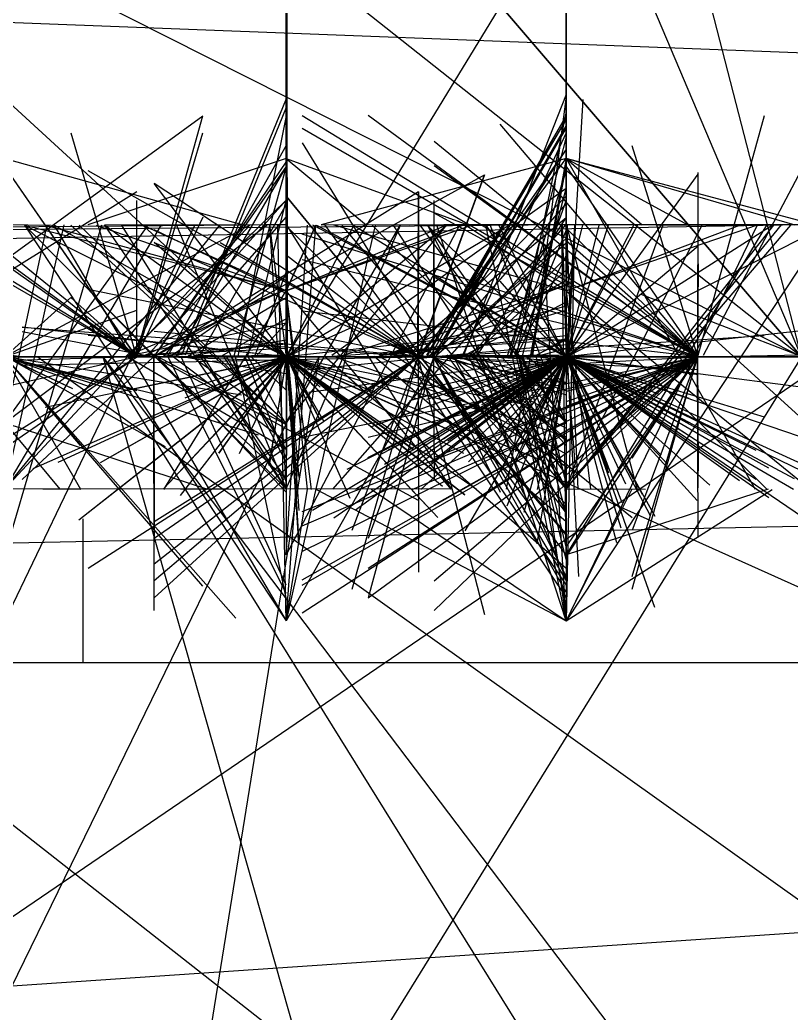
# Model space of a CAD drawing. Header units: metres. Extents: x -200 to 165, y -189 to 191.
# Drawn here: x -0.71 to 8.05, y -3.98 to 7.3 of the extents above; entities that cross this region are included whole.
import ezdxf

# ---------------------------------------------------------------- set-up
doc = ezdxf.new("R2010")
doc.units = ezdxf.units.M

msp = doc.modelspace()

# ---------------------------------------------------------------- linework, layer by layer
at = {"layer": 'MCD_Layer_0'}
for p, q in [((8.164501, 3.473198), (-39.835499, 189.889214)), ((8.164501, 3.473198), (-64.585499, 175.082573)), ((2.313, 3.473198), (2.313, 171.473198)), ((8.164501, 3.473198), (-182.300343, 99.484917)), ((-74.171436, 99.537651), (8.164501, 3.473198)), ((8.164501, 3.473198), (-74.171436, 99.537651)), ((-102.136219, 99.221245), (2.313, 3.473198)), ((60.678234, 99.197807), (2.313, 3.473198)), ((5.4915, 3.473198), (5.4915, 95.723198)), ((2.313, 3.473198), (2.313, 87.484917)), ((2.313, 87.484917), (2.313, 3.473198)), ((5.4915, 3.473198), (5.4915, 87.484917)), ((5.4915, 87.484917), (5.4915, 3.473198)), ((8.164501, 3.473198), (-67.772999, 63.584526)), ((2.324718, 3.473198), (2.313, 51.473198)), ((2.313, 3.473198), (2.313, 51.473198)), ((-77.26228, 14.506401), (-0.674389, 3.473198)), ((-141.687, 12.684135), (98.061047, 3.473198)), ((2.313, 3.473198), (2.313, 6.473198)), ((2.313, 6.473198), (2.313, 3.473198)), ((5.4915, 6.44976), (4.327041, 3.490685)), ((5.4915, 3.473198), (5.4915, 6.473198)), ((5.4915, 6.473198), (5.4915, 3.473198)), ((2.313, 6.402885), (1.123455, 3.490685)), ((5.111922, 3.478966), (5.4915, 6.402885)), ((5.68193, 6.395195), (5.508986, 3.473198)), ((0.610187, 3.473198), (-3.885327, 6.20916)), ((-2.395214, 3.473198), (1.364673, 6.20916)), ((0.603046, 3.473198), (1.364673, 6.20916)), ((2.313, 6.303276), (1.162457, 3.490685)), ((2.313, 6.209526), (1.763958, 3.478966)), ((6.985366, 3.473198), (2.4915, 6.20916)), ((6.982894, 3.473198), (3.2415, 6.214104)), ((5.4915, 6.209526), (3.906631, 3.490685)), ((3.950301, 3.478966), (5.4915, 6.209526)), ((5.4915, 6.259331), (4.922957, 3.478966)), ((7.7415, 6.20916), (6.985915, 3.473198)), ((3.914321, 3.478966), (5.4915, 6.162651)), ((5.4915, 6.098198), (3.981063, 3.473198)), ((6.985366, 3.473198), (4.7415, 6.113121)), ((-0.135327, 6.017174), (0.611286, 3.473198)), ((0.613209, 3.473198), (1.364673, 6.017174)), ((6.98619, 3.473198), (2.4915, 6.065147)), ((5.4915, 6.073479), (3.983169, 3.473198)), ((5.4915, 6.016167), (4.315047, 3.490685)), ((2.313, 5.872612), (0.962963, 3.478966)), ((2.4915, 5.901268), (3.985366, 3.473198)), ((3.9915, 5.921135), (6.990127, 3.473198)), ((5.4915, 5.972221), (4.852462, 3.478966)), ((6.989486, 3.473198), (6.2415, 5.868217)), ((3.847487, 3.478966), (5.4915, 5.822807)), ((5.4915, 5.828667), (3.973464, 3.478966)), ((-0.885327, 5.723198), (1.850635, 4.963219)), ((2.313, 5.723198), (0.056957, 4.971184)), ((0.815929, 3.478966), (2.313, 5.682182)), ((2.313, 5.723198), (3.224957, 4.968895)), ((2.313, 5.723198), (4.376965, 4.97036)), ((2.313, 3.473198), (2.313, 5.682182)), ((2.313, 3.473198), (2.313, 5.679253)), ((5.4915, 5.723198), (2.707473, 4.971825)), ((3.841445, 3.478966), (5.4915, 5.723198)), ((6.989486, 3.473198), (3.9915, 5.643089)), ((5.4915, 5.723198), (4.809524, 1.968346)), ((5.10295, 3.478966), (5.4915, 5.641167)), ((8.323501, 4.969627), (5.4915, 5.723198)), ((8.093429, 4.968437), (5.4915, 5.723198)), ((5.4915, 5.723198), (7.641524, 1.967796)), ((5.4915, 5.723198), (6.883468, 4.968712)), ((5.4915, 5.723198), (6.355483, 4.97155)), ((0.608906, 3.473198), (-0.885327, 5.633202)), ((0.611561, 3.473198), (-0.885327, 5.633202)), ((3.808239, 3.473198), (0.063, 5.585136)), ((2.313, 5.633202), (0.80888, 3.473198)), ((0.809155, 3.473198), (4.563, 5.537163)), ((2.313, 5.635307), (1.060467, 3.478966)), ((2.313, 5.632378), (1.716717, 3.478966)), ((3.808697, 3.473198), (4.563, 5.537163)), ((4.563, 5.537163), (3.810162, 3.473198)), ((5.4915, 5.588432), (4.820968, 3.478966)), ((5.4915, 5.633202), (6.990127, 3.473198)), ((5.4915, 3.473198), (6.9915, 5.547142)), ((6.988387, 3.473198), (6.9915, 5.565269)), ((7.053417, 3.490685), (8.164501, 5.597221)), ((2.313, 3.473198), (0.813, 5.441124)), ((3.808697, 3.473198), (0.813, 5.441124)), ((0.614673, 5.345177), (-2.390728, 3.473198)), ((3.813, 5.345177), (0.808697, 3.473198)), ((2.829879, 3.490685), (5.4915, 5.389214)), ((3.80769, 3.473198), (3.813, 5.345177)), ((3.813, 5.345177), (3.81126, 3.473198)), ((5.4915, 5.395073), (4.992721, 3.478966)), ((6.987746, 3.473198), (6.9915, 5.388206)), ((-1.635327, 5.297112), (0.611194, 3.473198)), ((0.491924, 3.478966), (2.313, 5.251518)), ((0.613026, 3.473198), (0.614673, 5.249138)), ((0.737926, 3.490685), (2.313, 5.251518)), ((2.313, 5.201714), (1.329723, 3.490685)), ((1.87492, 3.478966), (2.313, 5.248589)), ((2.313, 5.297203), (3.805859, 3.473198)), ((3.810802, 3.473198), (2.313, 5.297203)), ((2.313, 3.473198), (2.313, 5.248589)), ((3.708602, 3.490685), (5.4915, 5.298393)), ((3.979415, 3.473198), (5.4915, 5.211143)), ((3.986281, 3.473198), (3.9915, 5.249138)), ((3.98738, 3.473198), (3.9915, 5.249138)), ((5.4915, 5.251518), (4.863723, 3.478966)), ((5.4915, 3.473198), (5.4915, 5.207573)), ((0.610187, 3.473198), (-1.635327, 5.105125)), ((2.313, 5.160973), (2.313, 3.473198)), ((6.986373, 3.473198), (3.9915, 5.105125)), ((5.4915, 5.160973), (5.4915, 3.473198)), ((5.4915, 3.473198), (5.4915, 5.160973)), ((-160.507313, 3.842339), (2.313, 4.973198)), ((-130.252641, 3.842339), (5.4915, 4.973198)), ((-57.021046, 3.842339), (8.164501, 4.973198)), ((-0.885327, 4.973198), (-0.357342, 4.96743)), ((1.274677, 4.971825), (-0.885327, 0.473198)), ((-0.885327, 2.723198), (0.746601, 4.97155)), ((-0.885327, 1.223198), (0.218616, 4.971458)), ((-0.885327, 1.973198), (1.562611, 4.971458)), ((-0.213329, 4.970085), (-0.885327, 1.973198)), ((0.890613, 4.96981), (-0.885327, 1.973198)), ((-0.885327, 2.723198), (-0.405407, 4.969719)), ((-0.885327, 2.723198), (2.090595, 4.968987)), ((1.898609, 4.967888), (-0.885327, 3.473198)), ((1.898609, 4.967888), (-0.885327, 1.973198)), ((-0.663013, 4.967796), (2.313, 0.473198)), ((-0.663013, 4.967796), (2.313, 3.473198)), ((-0.663013, 4.967796), (2.313, 1.973198)), ((-0.663013, 4.966331), (2.313, 0.473198)), ((-0.663013, 4.966331), (2.313, 3.473198)), ((2.313, 4.223198), (-0.663013, 4.964867)), ((-0.423054, 4.967705), (2.313, 4.223198)), ((-0.327015, 4.970818), (2.313, 0.473198)), ((-0.327015, 4.970818), (2.313, 3.473198)), ((-0.135029, 4.967888), (2.313, 2.723198)), ((-0.039082, 4.968437), (2.313, 2.723198)), ((0.152905, 4.968071), (2.313, 4.223198)), ((0.248943, 4.97155), (2.313, 4.973198)), ((0.248943, 4.97155), (2.313, 3.473198)), ((2.313, 1.973198), (0.248943, 4.97155)), ((2.313, 1.973198), (0.440929, 4.970451)), ((1.364673, 5.057152), (0.61092, 3.473198)), ((2.313, 4.223198), (0.680981, 4.969261)), ((2.313, 5.061089), (0.919476, 3.478966)), ((1.064953, 4.96743), (2.313, 1.973198)), ((2.313, 4.973198), (1.832989, 4.968163)), ((2.120922, 4.971275), (2.313, 1.973198)), ((2.120922, 4.971275), (2.313, 3.473198)), ((2.313, 0.473198), (2.216961, 4.966698)), ((2.313183, 3.473198), (2.313, 4.973198)), ((2.313, 4.973198), (4.184978, 1.968895)), ((2.313, 4.973198), (2.313, 3.473198)), ((2.313, 3.473198), (2.313, 4.971733)), ((4.856976, 4.970909), (2.313, 0.473198)), ((4.856976, 4.970909), (2.313, 3.473198)), ((2.313, 2.723198), (3.608929, 4.970726)), ((2.313, 2.723198), (4.136913, 4.970451)), ((2.313, 4.223198), (4.328991, 4.970085)), ((2.313, 1.223198), (2.552959, 4.969078)), ((2.313, 4.223198), (2.648998, 4.968895)), ((4.424938, 4.968803), (2.313, 4.223198)), ((3.320904, 4.968712), (2.313, 0.473198)), ((4.280926, 4.968346), (2.313, 1.223198)), ((2.313, 1.973198), (3.608929, 4.96743)), ((3.080944, 4.967339), (2.313, 3.473198)), ((2.313, 0.473198), (2.648998, 4.967064)), ((2.648998, 4.967064), (2.313, 4.223198)), ((2.313, 3.473198), (4.137005, 4.966057)), ((4.137005, 4.966057), (2.313, 4.223198)), ((2.611434, 4.971825), (5.4915, 3.473198)), ((5.4915, 4.973198), (2.707473, 4.96743)), ((5.4915, 1.223198), (2.755446, 4.96917)), ((5.4915, 4.973198), (2.765426, 4.967888)), ((2.841506, 1.968071), (5.4915, 4.973198)), ((5.4915, 4.223198), (2.851485, 4.968987)), ((5.4915, 3.473198), (3.07524, 4.963219)), ((5.4915, 2.723198), (3.283431, 4.971458)), ((3.523482, 4.971733), (5.4915, 1.973198)), ((5.4915, 5.04937), (3.624648, 3.490685)), ((5.4915, 4.973198), (3.715468, 4.968071)), ((3.831374, 4.966057), (5.4915, 2.723198)), ((3.907454, 4.970634), (5.4915, 3.473198)), ((3.917434, 4.96862), (5.4915, 2.723198)), ((3.917434, 4.96862), (5.4915, 1.973198)), ((5.4915, 0.473198), (4.02336, 4.967155)), ((5.4915, 4.973198), (4.195479, 4.966423)), ((5.4915, 4.223198), (4.339492, 4.971275)), ((5.4915, 5.058159), (4.472976, 3.478966)), ((5.4915, 4.973198), (4.531478, 4.971825)), ((5.4915, 0.473198), (4.579452, 4.971733)), ((4.579452, 4.971733), (5.4915, 3.473198)), ((5.4915, 2.723198), (4.627425, 4.971458)), ((4.723464, 4.971275), (5.4915, 3.473198)), ((4.723464, 4.970177), (5.4915, 3.473198)), ((5.4915, 0.473198), (5.223342, 4.965965)), ((5.4915, 4.973198), (5.347487, 4.967155)), ((5.443435, 4.969902), (5.4915, 4.973198)), ((5.4915, 1.223198), (5.443435, 4.971733)), ((5.448379, 4.968895), (5.4915, 3.473198)), ((5.4915, 4.973198), (5.625533, 1.967979)), ((5.491683, 3.473198), (5.4915, 4.973198)), ((8.131423, 4.971092), (5.4915, 4.973198)), ((6.019485, 4.971092), (5.4915, 4.973198)), ((5.4915, 4.973198), (7.565444, 4.967613)), ((5.4915, 4.973198), (6.29753, 1.96743)), ((5.4915, 4.973198), (5.4915, 3.473198)), ((5.4915, 3.473198), (6.307509, 4.971825)), ((5.4915, 1.973198), (6.595443, 4.971825)), ((5.4915, 3.473198), (8.467513, 4.97155)), ((5.4915, 1.973198), (7.939437, 4.971458)), ((8.467422, 4.971184), (5.4915, 0.473198)), ((7.84349, 4.970543), (5.4915, 3.473198)), ((6.259444, 4.969536), (5.4915, 3.473198)), ((5.971419, 4.969353), (5.4915, 3.473198)), ((7.848433, 4.968803), (5.4915, 1.973198)), ((5.4915, 4.223198), (7.464461, 4.968803)), ((5.4915, 4.223198), (5.683486, 4.968437)), ((5.4915, 1.973198), (7.037368, 4.968254)), ((7.661391, 4.968163), (5.4915, 4.223198)), ((7.661391, 4.968163), (5.4915, 0.473198)), ((5.4915, 1.973198), (8.045363, 4.96743)), ((7.767409, 4.966698), (5.4915, 1.223198)), ((5.587447, 4.964958), (5.4915, 0.473198)), ((5.587447, 4.964958), (5.4915, 3.473198)), ((5.4915, 3.473198), (5.867324, 4.964867)), ((3.807598, 3.473198), (0.813, 4.913139)), ((2.313, 3.473198), (2.313, 4.961205)), ((3.811352, 3.473198), (2.313, 4.961205)), ((6.987105, 3.473198), (2.4915, 4.865166)), ((5.4915, 3.473198), (2.659499, 4.962029)), ((5.4915, 1.973198), (2.947433, 4.962212)), ((5.4915, 4.911674), (4.906478, 3.478966)), ((5.4915, 3.473198), (5.506881, 4.962852)), ((5.4915, 4.933098), (6.985457, 3.473198)), ((-1.635327, 4.769127), (0.612934, 3.473198)), ((0.813, 4.769127), (3.807232, 3.473198)), ((2.313, 3.473198), (0.813, 4.769127)), ((1.563, 4.769127), (3.810528, 3.473198)), ((2.313, 3.473198), (2.313, 4.785881)), ((2.313, 4.785881), (2.313, 3.473198)), ((4.01805, 3.490685), (5.4915, 4.76812)), ((4.024001, 3.490685), (5.4915, 4.814995)), ((5.4915, 3.473198), (5.4915, 4.789085)), ((6.989577, 3.473198), (5.4915, 4.789085)), ((5.4915, 4.785881), (5.4915, 3.473198)), ((3.808147, 3.473198), (2.313, 4.625206)), ((5.4915, 4.627495), (4.929732, 3.478966)), ((5.4915, 3.473198), (6.9915, 4.731133)), ((-0.885327, 4.529076), (0.606068, 3.473198)), ((2.4915, 4.577141), (6.983901, 3.473198)), ((5.4915, 4.601128), (4.399276, 3.490685)), ((6.9915, 4.529167), (6.985824, 3.473198)), ((1.953747, 3.478966), (2.313, 4.434135)), ((2.313, 3.473198), (2.313, 4.434135)), ((3.9915, 4.461235), (3.98445, 3.473198)), ((6.98976, 3.473198), (3.9915, 4.476158)), ((5.4915, 4.454643), (4.413192, 3.478966)), ((5.4915, 3.473198), (5.4915, 4.48101)), ((2.313, 4.38726), (1.004986, 3.478966)), ((2.926742, 3.478966), (5.4915, 4.290581)), ((3.44081, 3.490685), (5.4915, 4.290581)), ((3.808147, 3.473198), (4.563, 4.385155)), ((5.4915, 4.340385), (3.926314, 3.478966)), ((5.4915, 3.473198), (3.9915, 4.375175)), ((5.4915, 3.473198), (4.7415, 4.332146)), ((0.063, 4.241142), (3.80714, 3.473198)), ((0.808331, 3.473198), (0.063, 4.241142)), ((0.491924, 3.478966), (2.313, 4.240776)), ((0.707989, 3.490685), (2.313, 4.240776)), ((0.92094, 1.965874), (2.313, 4.223198)), ((2.600933, 1.966057), (2.313, 4.223198)), ((4.184978, 1.968895), (2.313, 4.223198)), ((2.552959, 1.969078), (2.313, 4.223198)), ((2.313, 3.473198), (2.313, 4.193901)), ((5.4915, 4.223198), (8.265548, 1.967705)), ((7.775558, 1.966972), (5.4915, 4.223198)), ((5.4915, 4.223198), (5.769546, 1.968071)), ((6.342236, 4.184837), (8.182079, 3.473198)), ((-0.885327, 3.473198), (-0.135327, 4.145195)), ((0.613026, 3.473198), (-0.135327, 4.145195)), ((0.6133, 3.473198), (-0.135327, 4.145195)), ((2.313, 4.144096), (1.196239, 3.478966)), ((5.4915, 4.094292), (4.345077, 3.490685)), ((-0.885327, 3.473198), (0.614673, 4.001183)), ((6.989669, 3.473198), (2.4915, 3.991203)), ((5.4915, 4.047417), (3.382491, 3.478966)), ((3.756667, 3.490685), (5.4915, 4.003471)), ((0.491924, 3.478966), (2.313, 3.856987)), ((0.613117, 3.473198), (0.614673, 3.905144)), ((2.313, 3.903862), (1.574993, 3.478966)), ((2.313, 3.856987), (1.969494, 3.478966)), ((5.4915, 3.473198), (5.4915, 3.906792)), ((5.4915, 3.473198), (5.4915, 3.848198)), ((2.313, 3.473198), (-0.687, 3.809196)), ((-0.687, 3.809196), (3.806866, 3.473198)), ((-0.687, 3.761131), (0.805859, 3.473198)), ((3.811626, 3.473198), (0.813, 3.761131)), ((2.313, 3.473198), (3.063, 3.809196)), ((5.313, 3.801323), (2.313, 3.473198)), ((3.368758, 3.490685), (5.4915, 3.807182)), ((3.811352, 3.473198), (3.813, 3.809196)), ((5.4915, 3.473198), (5.4915, 3.801323)), ((8.4915, 3.801323), (5.4915, 3.473198)), ((91.303172, -72.903755), (7.010203, 3.82476)), ((2.313, 3.473198), (0.063, 3.713158)), ((2.313, 3.616753), (0.566998, 3.478966)), ((2.313, 3.616753), (0.941998, 3.478966)), ((1.266735, 3.490685), (2.313, 3.663628)), ((2.836471, 3.478966), (5.4915, 3.672417)), ((3.380843, 3.490685), (5.4915, 3.713432)), ((3.984176, 3.473198), (7.7415, 3.713158)), ((4.042495, 3.478966), (5.4915, 3.613823)), ((5.4915, 3.663628), (5.132247, 3.478966)), ((5.138198, 3.478966), (5.4915, 3.684135)), ((0.491924, 3.478966), (2.313, 3.569878)), ((1.523998, 3.478966), (2.313, 3.496635)), ((1.625988, 3.478966), (2.313, 3.496635)), ((1.685223, 3.478966), (2.313, 3.496635)), ((1.811932, 3.478966), (2.313, 3.496635)), ((1.938, 3.478966), (2.313, 3.496635)), ((2.313, 3.54351), (2.313, 3.473198)), ((2.313, 3.473198), (2.313, 3.54351)), ((2.313, 3.54351), (2.319592, 3.473198)), ((2.313, 3.473198), (2.313, 3.520073)), ((2.313, 3.520073), (2.318127, 3.473198)), ((2.313, 3.520073), (2.313, 3.473198)), ((2.313, 3.473198), (2.313, 3.496635)), ((2.313, 3.496635), (2.313, 3.473198)), ((3.775435, 3.478966), (5.4915, 3.496635)), ((4.02748, 3.478966), (5.4915, 3.496635)), ((4.195479, 3.478966), (5.4915, 3.496635)), ((5.060927, 3.478966), (5.4915, 3.496635)), ((5.072921, 3.478966), (5.4915, 3.496635)), ((5.14305, 3.478966), (5.4915, 3.496635)), ((5.159621, 3.478966), (5.4915, 3.496635)), ((5.159987, 3.478966), (5.4915, 3.566948)), ((5.4915, 3.473198), (5.4915, 3.566948)), ((5.4915, 3.54351), (5.498092, 3.473198)), ((5.4915, 3.54351), (5.4915, 3.473198)), ((5.4915, 3.473198), (5.4915, 3.54351)), ((5.4915, 3.473198), (5.4915, 3.520073)), ((5.4915, 3.520073), (5.4915, 3.473198)), ((5.4915, 3.473198), (5.4915, 3.496635)), ((5.4915, 3.496635), (5.4915, 3.473198)), ((7.393993, 3.478966), (8.164501, 3.496635)), ((-189.687, -2.673286), (98.201672, 3.473198)), ((-87.835499, -9.587349), (104.287548, 3.473198)), ((8.533642, 3.473198), (-63.835499, -45.839302)), ((8.164501, 3.473198), (-35.335499, -66.774849)), ((2.68214, 3.473198), (-31.6245, -66.804146)), ((2.68214, 3.473198), (-10.062, -75.540474)), ((-7.5915, 3.473198), (88.080375, 3.473198)), ((115.285453, -92.73774), (-7.5915, 3.473198)), ((-7.5915, 3.473198), (76.420218, 3.473198)), ((-2.385327, 1.409142), (0.613026, 3.473198)), ((-2.385327, 1.601128), (0.613209, 3.473198)), ((0.6133, 3.473198), (-0.885327, 3.473289)), ((0.613209, 3.473198), (-0.885327, 3.473289)), ((0.604694, 3.473198), (-0.885327, 3.473289)), ((0.427357, 3.473198), (-0.885327, 3.473198)), ((-0.021343, 1.966423), (-0.885327, 3.473198)), ((-0.885327, 3.473198), (0.427357, 3.473198)), ((-0.885327, 3.137199), (0.604603, 3.473198)), ((-0.885327, 3.473198), (0.802448, 3.473198)), ((0.802448, 3.473198), (-0.885327, 3.473198)), ((-0.885327, 3.473198), (0.613209, 3.473198)), ((-0.885327, 3.473198), (0.614673, 3.089134)), ((0.609821, 3.473198), (-0.885327, 3.473198)), ((0.604694, 3.473198), (-0.885327, 3.425224)), ((83.126392, 3.473198), (-0.885327, 3.473198)), ((2.114673, 3.473198), (-0.885327, 3.473198)), ((0.614673, 3.473198), (-0.885327, 3.473198)), ((0.075611, 3.130058), (-0.879559, 3.473198)), ((-0.879559, 3.473198), (0.892994, 3.032921)), ((1.804127, 3.037407), (-0.879559, 3.473198)), ((0.55608, 3.075676), (-0.879559, 3.473198)), ((1.364673, 0.869164), (-0.879559, 3.473198)), ((-0.879559, 3.473198), (-0.117748, 3.114311)), ((-0.026928, 2.465935), (-0.879559, 3.473198)), ((1.739673, 0.506157), (-0.879559, 3.473198)), ((0.939869, 2.45092), (-0.86784, 3.473198)), ((1.997486, 2.584404), (-0.86784, 3.473198)), ((-0.86784, 3.473198), (-0.117748, 3.114311)), ((-0.687, 2.081139), (0.805676, 3.473198)), ((-0.687, 3.377159), (3.806499, 3.473198)), ((-0.563953, 2.20565), (2.318768, 3.473198)), ((39.052173, -24.751411), (-0.516186, 3.473198)), ((2.318768, 3.473198), (-0.426258, 2.897148)), ((-0.279774, 2.276146), (2.318768, 3.473198)), ((2.313, 3.473198), (-0.042469, 1.616142)), ((2.318768, 3.473198), (-0.042469, 1.616142)), ((0.063, 1.073143), (3.810528, 3.473198)), ((2.313, 3.473198), (0.197765, 2.268639)), ((2.318768, 3.473198), (0.197765, 2.268639)), ((80.114673, -124.976021), (0.233814, 3.473198)), ((118.927173, -153.20063), (0.233814, 3.473198)), ((17.677173, -58.015083), (0.233814, 3.473198)), ((0.490734, 3.089134), (2.318768, 3.473198)), ((2.313, 2.41851), (0.491924, 3.478966)), ((2.313, 3.423393), (0.644909, 3.478966)), ((0.774914, 2.97213), (2.318768, 3.473198)), ((0.813, 0.593132), (0.806683, 3.473198)), ((0.808331, 3.473198), (0.813, 1.409142)), ((3.813, 1.841179), (0.809063, 3.473198)), ((3.807964, 3.473198), (0.813, 0.929131)), ((3.805859, 3.473198), (0.813, 0.929131)), ((0.813, 1.601128), (3.810253, 3.473198)), ((3.81007, 3.473198), (0.813, 0.737144)), ((3.807232, 3.473198), (0.813, 1.409142)), ((0.813, 1.121117), (3.808239, 3.473198)), ((2.313, 2.081596), (0.815929, 3.478966)), ((0.841473, 3.478966), (2.313, 2.70562)), ((0.841473, 3.478966), (2.313, 1.935112)), ((2.330486, 3.473198), (0.921398, 1.976128)), ((2.318768, 3.473198), (0.921398, 1.976128)), ((2.313, 0.783745), (0.967449, 3.478966)), ((2.313, 2.506401), (1.015423, 3.478966)), ((2.313, 3.279839), (1.078411, 3.478966)), ((1.111828, 1.898125), (2.330486, 3.473198)), ((2.313, 0.880424), (1.115948, 3.478966)), ((2.318768, 3.473198), (1.161633, 3.003624)), ((2.313, 2.70562), (1.21867, 3.490685)), ((1.266735, 3.490685), (2.313, 3.473198)), ((1.322216, 3.490685), (2.313, 3.473198)), ((1.322216, 3.490685), (2.313, 2.081596)), ((1.322216, 3.478966), (2.313, 3.473198)), ((2.330486, 3.473198), (1.545422, 3.035118)), ((2.313, 3.473198), (1.545422, 2.378868)), ((2.318768, 3.473198), (1.545422, 2.378868)), ((1.545422, 2.378868), (2.330486, 3.473198)), ((1.594494, 3.478966), (2.313, 2.41851)), ((1.625988, 3.478966), (2.313, 2.41851)), ((1.685223, 3.478966), (2.313, 2.272026)), ((2.313, 0.73394), (1.73695, 3.478966)), ((1.782726, 2.375114), (2.318768, 3.473198)), ((2.313, 2.321831), (1.843426, 3.478966)), ((2.313, 2.70562), (1.87492, 3.478966)), ((2.313, 3.092339), (1.906414, 3.478966)), ((2.330486, 3.473198), (1.93214, 3.066612)), ((1.93214, 3.066612), (2.318768, 3.473198)), ((2.11964, 2.238609), (2.318768, 3.473198)), ((2.313, 3.473198), (2.11964, 2.238609)), ((2.313, 3.484917), (2.313, 3.473198)), ((2.383312, 3.47979), (2.313, 3.473198)), ((2.313, 3.473198), (2.383312, 3.47979)), ((2.313, 3.479057), (2.313, 3.473198)), ((2.313, 3.473198), (2.359875, 3.478325)), ((2.359875, 3.478325), (2.313, 3.473198)), ((2.313, 3.473473), (2.313, 3.473198)), ((2.313, 3.473198), (2.313, 3.473473)), ((2.313, 3.473198), (2.313, 3.473381)), ((2.313, 3.473381), (2.313, 3.473198)), ((3.807873, 3.473198), (2.313, 3.473289)), ((2.313, 3.473289), (2.313, 3.473198)), ((3.810802, 3.473198), (2.313, 3.473289)), ((3.811626, 3.473198), (2.313, 3.473289)), ((3.808239, 3.473198), (2.313, 3.473289)), ((3.81007, 3.473198), (2.313, 3.473289)), ((3.81126, 3.473198), (2.313, 3.473289)), ((3.80714, 3.473198), (2.313, 3.473289)), ((2.313, 3.473198), (2.313183, 3.473198)), ((2.313, 3.473198), (2.313091, 3.473198)), ((3.625683, 3.473198), (2.313, 3.473198)), ((2.359875, 3.473198), (2.313, 3.473198)), ((2.336437, 3.473198), (2.313, 3.473198)), ((2.318127, 3.473198), (2.313, 3.473198)), ((2.313183, 3.473198), (2.313, 1.973198)), ((2.313091, 3.473198), (2.313, 3.473198)), ((2.313, 3.473198), (3.625683, 3.473198)), ((2.313, 3.473198), (2.359875, 3.473198)), ((2.313, 3.473198), (2.313, 2.41851)), ((2.313, 3.473198), (3.813, 2.993187)), ((2.313183, 3.473198), (2.313, 3.473198)), ((2.313, 3.473198), (4.035656, 1.646172)), ((2.319592, 3.473198), (2.313, 3.473198)), ((2.313274, 3.473198), (2.313, 1.223198)), ((2.313, 3.473198), (2.313274, 3.473198)), ((2.313, 3.473198), (4.340343, 1.904167)), ((2.313, 3.473198), (4.473003, 1.969078)), ((4.000774, 3.473198), (2.313, 3.473198)), ((2.383312, 3.473198), (2.313, 3.473198)), ((2.313, 3.098198), (2.318768, 3.473198)), ((2.313, 3.473198), (3.754406, 2.419426)), ((2.313, 3.473198), (2.313, 3.473198)), ((2.641125, 3.473198), (2.313, 3.473198)), ((2.318859, 3.473198), (2.313, 3.473198)), ((2.313, 3.473198), (86.324718, 3.473198)), ((2.313, 3.473198), (5.313, 3.473198)), ((2.313, 3.473198), (143.5005, -59.936958)), ((4.519054, 2.482414), (2.318768, 3.473198)), ((2.318768, 3.473198), (2.336437, 3.473198)), ((2.409679, 2.684196), (2.318768, 3.473198)), ((5.049328, 2.924156), (2.318768, 3.473198)), ((2.318768, 3.473198), (4.035656, 1.646172)), ((4.331554, 2.372917), (2.318768, 3.473198)), ((2.696789, 3.129692), (2.318768, 3.473198)), ((3.757336, 2.419426), (2.318768, 3.473198)), ((2.456554, 1.352196), (2.318768, 3.473198)), ((2.318768, 3.473198), (3.033703, 1.868187)), ((4.340343, 1.904167), (2.318768, 3.473198)), ((2.696789, 2.754692), (2.318768, 3.473198)), ((2.743664, 2.735191), (2.318768, 3.473198)), ((2.318768, 3.473198), (4.340343, 1.904167)), ((2.318768, 3.473198), (4.472179, 2.876915)), ((4.08839, 2.001671), (2.318768, 3.473198)), ((2.318768, 3.473198), (2.503429, 3.113945)), ((2.318768, 3.473198), (3.754406, 2.419426)), ((2.330486, 3.473198), (2.456554, 2.102196)), ((2.330486, 3.473198), (2.696789, 2.754692)), ((2.330486, 3.473198), (4.472179, 2.876915)), ((5.143078, 2.322655), (2.330486, 3.473198)), ((5.242687, 2.283653), (2.330486, 3.473198)), ((2.330486, 3.473198), (2.456554, 1.727196)), ((2.330486, 3.473198), (2.456554, 1.352196)), ((2.4915, 0.881157), (6.989394, 3.473198)), ((2.4915, 0.93911), (6.985824, 3.473198)), ((2.4915, 1.717033), (6.985274, 3.473198)), ((2.4915, 0.565025), (6.984542, 3.473198)), ((2.4915, 1.553154), (6.986281, 3.473198)), ((2.4915, 3.319206), (3.986007, 3.473198)), ((2.4915, 2.56115), (6.990035, 3.473198)), ((6.987472, 3.473198), (2.4915, 1.260185)), ((5.508986, 3.473198), (2.567672, 3.068901)), ((2.608687, 1.732323), (5.508986, 3.473198)), ((2.68214, 3.473198), (3.813, 3.473198)), ((2.747115, 3.478966), (5.4915, 1.073784)), ((2.843062, 3.478966), (5.4915, 2.562065)), ((2.854781, 1.643974), (5.497268, 3.473198)), ((5.4915, 3.473198), (3.001266, 2.192558)), ((3.063, 0.833183), (3.810619, 3.473198)), ((3.063, 1.50518), (3.811535, 3.473198)), ((5.4915, 3.473198), (3.099685, 1.965508)), ((3.100875, 1.733971), (5.497268, 3.473198)), ((5.497268, 3.473198), (3.235641, 2.327141)), ((3.2415, 2.56115), (6.989486, 3.473198)), ((3.987288, 3.473198), (3.2415, 1.409142)), ((3.2415, 0.737144), (6.990035, 3.473198)), ((3.2415, 1.073143), (6.985, 3.473198)), ((3.986648, 3.473198), (3.2415, 0.737144)), ((3.987105, 3.473198), (3.2415, 0.737144)), ((3.282516, 2.68264), (5.497268, 3.473198)), ((3.310439, 3.478966), (5.4915, 1.604057)), ((3.360152, 3.478966), (5.4915, 2.371635)), ((3.402633, 2.374931), (5.508986, 3.473198)), ((5.497268, 3.473198), (3.429, 2.249138)), ((3.472945, 2.417137), (5.497268, 3.473198)), ((3.528609, 2.16555), (5.497268, 3.473198)), ((3.536757, 3.490685), (5.4915, 2.228081)), ((3.650283, 3.478966), (5.4915, 0.739799)), ((3.716109, 2.975883), (5.497268, 3.473198)), ((3.734237, 3.478966), (5.4915, 0.880424)), ((5.4915, 1.451714), (3.774611, 3.490685)), ((3.806866, 3.473198), (4.563, 0.545158)), ((3.807507, 3.473198), (4.563, 0.545158)), ((3.808605, 3.473198), (4.563, 3.041161)), ((3.80888, 3.473198), (4.563, 3.041161)), ((3.809859, 2.137718), (5.508986, 3.473198)), ((3.811352, 3.473198), (3.813, 1.025169)), ((3.824325, 3.478966), (5.4915, 1.454643)), ((3.83467, 3.490685), (5.4915, 3.183159)), ((5.4915, 3.473198), (3.839614, 1.966331)), ((3.859664, 3.104881), (5.497268, 3.473198)), ((3.909469, 2.991631), (5.497268, 3.473198)), ((5.4915, 3.473198), (3.956344, 2.266716)), ((3.962295, 3.478966), (5.4915, 2.661674)), ((5.4915, 0.801506), (3.982436, 3.473198)), ((5.4915, 0.937462), (3.983718, 3.473198)), ((5.4915, 3.357292), (3.984633, 3.473198)), ((3.986465, 3.473198), (6.9915, 3.329185)), ((3.986831, 3.473198), (3.9915, 2.081139)), ((3.987014, 3.473198), (5.4915, 1.793205)), ((3.987197, 3.473198), (6.2415, 1.649193)), ((3.987197, 3.473198), (4.7415, 1.937126)), ((3.9915, 0.593132), (6.990127, 3.473198)), ((3.9915, 1.793114), (6.981063, 3.473198)), ((3.9915, 0.929131), (6.990035, 3.473198)), ((3.9915, 2.331078), (6.985732, 3.473198)), ((5.497268, 3.473198), (4.099898, 2.538628)), ((4.108413, 3.478966), (5.4915, 3.039604)), ((5.4915, 2.752495), (4.141006, 3.490685)), ((4.144851, 3.478966), (5.4915, 1.697807)), ((4.149703, 2.519127), (5.497268, 3.473198)), ((4.189071, 3.490685), (5.4915, 3.473198)), ((5.4915, 3.086479), (4.192, 3.490685)), ((5.4915, 0.982964), (4.21086, 3.478966)), ((5.4915, 2.51812), (4.336837, 3.478966)), ((5.497268, 3.473198), (4.343062, 1.494469)), ((5.4915, 3.159721), (4.37712, 3.478966)), ((5.4915, 0.953667), (4.38124, 3.490685)), ((4.384078, 2.278709), (5.508986, 3.473198)), ((5.4915, 3.423393), (4.385909, 3.478966)), ((5.4915, 2.538628), (4.44313, 3.478966)), ((4.444228, 3.490685), (5.4915, 3.473198)), ((5.4915, 1.721245), (4.444228, 3.490685)), ((5.508986, 3.473198), (4.486617, 3.038872)), ((5.508986, 3.473198), (4.530562, 2.925621)), ((5.4915, 3.473198), (4.536422, 2.318535)), ((5.4915, 2.131401), (4.537429, 3.478966)), ((4.580367, 2.99987), (5.497268, 3.473198)), ((5.4915, 2.465385), (4.588424, 3.478966)), ((4.630172, 3.07412), (5.497268, 3.473198)), ((4.703414, 2.366325), (5.497268, 3.473198)), ((5.497268, 3.473198), (4.776656, 2.033531)), ((4.823531, 1.781944), (5.497268, 3.473198)), ((5.497268, 3.473198), (4.914351, 2.394615)), ((4.914351, 2.251701), (5.508986, 3.473198)), ((5.4915, 1.170464), (4.927444, 3.478966)), ((5.4915, 0.64019), (4.954452, 3.478966)), ((5.4915, 1.314018), (4.962691, 3.478966)), ((4.967086, 3.031364), (5.497268, 3.473198)), ((5.4915, 1.697807), (4.994185, 3.478966)), ((4.995742, 3.478966), (5.4915, 2.078667)), ((5.497268, 3.473198), (5.011031, 1.703941)), ((5.031722, 3.478966), (5.4915, 3.16851)), ((5.129958, 3.478966), (5.4915, 3.426323)), ((5.149459, 3.478966), (5.4915, 2.020073)), ((5.163375, 1.350456), (5.508986, 3.473198)), ((5.4915, 3.473198), (5.163741, 1.964867)), ((5.201461, 3.121361), (5.497268, 3.473198)), ((5.4915, 3.473198), (5.245406, 1.972282)), ((5.4915, 3.488579), (6.981154, 3.473198)), ((5.4915, 3.484917), (5.4915, 3.473198)), ((5.4915, 3.473198), (5.561812, 3.47979)), ((5.561812, 3.47979), (5.4915, 3.473198)), ((5.4915, 3.479057), (5.4915, 3.473198)), ((5.4915, 3.473198), (5.538375, 3.478325)), ((5.4915, 3.473198), (5.4915, 3.473473)), ((5.4915, 3.473473), (5.4915, 3.473198)), ((5.4915, 3.473198), (5.4915, 3.473381)), ((6.985549, 3.473198), (5.4915, 3.473289)), ((5.4915, 3.473289), (5.4915, 3.473198)), ((6.989394, 3.473198), (5.4915, 3.473289)), ((6.989211, 3.473198), (5.4915, 3.473289)), ((6.987746, 3.473198), (5.4915, 3.473289)), ((6.989486, 3.473198), (5.4915, 3.473289)), ((6.987472, 3.473198), (5.4915, 3.473289)), ((5.4915, 3.473198), (5.4915, 1.721245)), ((5.4915, 3.473198), (5.491775, 3.473198)), ((5.4915, 3.473198), (8.073562, 1.968071)), ((5.4915, 3.473198), (5.491591, 3.473198)), ((7.179275, 3.473198), (5.4915, 3.473198)), ((5.561812, 3.473198), (5.4915, 3.473198)), ((5.514937, 3.473198), (5.4915, 3.473198)), ((5.4915, 3.473198), (5.4915, 2.24511)), ((5.498092, 3.473198), (5.4915, 3.473198)), ((5.491775, 3.473198), (5.4915, 2.723198)), ((5.491591, 3.473198), (5.4915, 3.473198)), ((5.4915, 3.473198), (6.804183, 3.473198)), ((5.4915, 3.473198), (5.538375, 3.473198)), ((5.4915, 3.473198), (5.591109, 2.26461)), ((5.4915, 1.313194), (6.989303, 3.473198)), ((5.496627, 3.473198), (5.4915, 3.473198)), ((5.491683, 3.473198), (5.4915, 0.473198)), ((5.4915, 3.473198), (7.179275, 3.473198)), ((5.4915, 3.473198), (5.561812, 3.473198)), ((5.4915, 3.473198), (6.499312, 1.66201)), ((5.4915, 1.200859), (6.981612, 3.473198)), ((5.4915, 3.473198), (5.4915, 3.145073)), ((6.804183, 3.473198), (5.4915, 3.473198)), ((5.538375, 3.473198), (5.4915, 3.473198)), ((5.491775, 3.473198), (5.4915, 1.973198)), ((5.4915, 3.473198), (5.4915, 1.410698)), ((5.491683, 3.473198), (5.4915, 1.973198)), ((5.4915, 3.387138), (6.985915, 3.473198)), ((5.4915, 3.473198), (6.9915, 3.271233)), ((6.989852, 3.473198), (5.4915, 3.079247)), ((5.4915, 3.473198), (6.124312, 1.818016)), ((5.4915, 2.129204), (6.986648, 3.473198)), ((5.4915, 2.96508), (6.985091, 3.473198)), ((5.4915, 2.912163), (6.980697, 3.473198)), ((5.4915, 3.473198), (7.7415, 2.791222)), ((5.4915, 3.473198), (5.4915, 3.473198)), ((6.499312, 0.626183), (5.497268, 3.473198)), ((5.497268, 3.473198), (6.883101, 2.720177)), ((5.497268, 3.473198), (5.514937, 3.473198)), ((6.308883, 3.047935), (5.497268, 3.473198)), ((6.358687, 1.908012), (5.497268, 3.473198)), ((5.497268, 3.473198), (6.212203, 3.133812)), ((6.018844, 3.118065), (5.497268, 3.473198)), ((8.371383, 3.100029), (5.497268, 3.473198)), ((6.549117, 3.044182), (5.497268, 3.473198)), ((5.497268, 3.473198), (8.371383, 2.490654)), ((5.497268, 3.473198), (6.979781, 1.842003)), ((5.497268, 3.473198), (5.971969, 2.153191)), ((7.076461, 2.454674), (5.497268, 3.473198)), ((5.497268, 3.473198), (5.969039, 2.197777)), ((5.497268, 3.473198), (8.081344, 2.089745)), ((6.572555, 2.355888), (5.497268, 3.473198)), ((6.642867, 2.25518), (5.497268, 3.473198)), ((5.497268, 3.473198), (7.794234, 1.876335)), ((5.497268, 3.473198), (6.446578, 1.672356)), ((8.427047, 2.051567), (5.497268, 3.473198)), ((5.497268, 3.473198), (6.018844, 3.118065)), ((5.497268, 3.473198), (7.46025, 2.066582)), ((5.497268, 3.473198), (6.165328, 2.030602)), ((5.497268, 3.473198), (7.126266, 2.015587)), ((7.65068, 2.408165), (5.497268, 3.473198)), ((7.65068, 2.077751), (5.508986, 3.473198)), ((5.635055, 0.977196), (5.508986, 3.473198)), ((8.415328, 2.140739), (5.508986, 3.473198)), ((5.508986, 3.473198), (6.065719, 1.364189)), ((5.508986, 3.473198), (8.271773, 1.592155)), ((5.508986, 3.473198), (6.112594, 1.532188)), ((5.508986, 3.473198), (6.886031, 3.001427)), ((6.259078, 2.080772), (5.508986, 3.473198)), ((7.794234, 2.206749), (5.508986, 3.473198)), ((6.984633, 3.473198), (6.2415, 1.50518)), ((6.2415, 0.833183), (6.985824, 3.473198)), ((6.2415, 2.993187), (6.982802, 3.473198)), ((6.2415, 0.977196), (6.989944, 3.473198)), ((6.2415, 2.32119), (6.989944, 3.473198)), ((6.9915, 1.419121), (6.985641, 3.473198)), ((6.985915, 3.473198), (6.9915, 2.177177)), ((6.986465, 3.473198), (6.9915, 2.177177)), ((6.9915, 1.985191), (6.989852, 3.473198)), ((-0.885327, 2.723198), (-0.261395, 1.96981)), ((-0.885327, 2.723198), (1.418598, 1.96917)), ((3.743575, 1.967247), (5.4915, 2.723198)), ((-0.021343, 1.966423), (-0.885327, 1.973198)), ((1.658649, 1.96981), (-0.885327, 1.973198)), ((2.313, 1.973198), (1.112926, 1.966972)), ((2.600933, 1.969353), (2.313, 1.973198)), ((4.184978, 1.968895), (2.313, 1.973198)), ((2.313, 0.473198), (2.552959, 1.969078)), ((2.64952, 1.968437), (5.4915, 0.473198)), ((3.278487, 1.968803), (5.4915, 0.473198)), ((5.279555, 1.967247), (5.4915, 0.473198)), ((5.4915, 1.973198), (6.393477, 1.967979)), ((7.785537, 1.967888), (5.4915, 1.223198)), ((5.4915, 0.473198), (7.83351, 1.96743)), ((5.4915, 0.473198), (6.239577, 1.966972))]:
    msp.add_line(p, q, dxfattribs=at)
at = {"layer": 'MCD_Layer_1'}
for p, q in [((0, 1.634152), (0, 0)), ((-12.038676, 0), (12.038676, 0))]:
    msp.add_line(p, q, dxfattribs=at)

doc.saveas('drawing.dxf')
